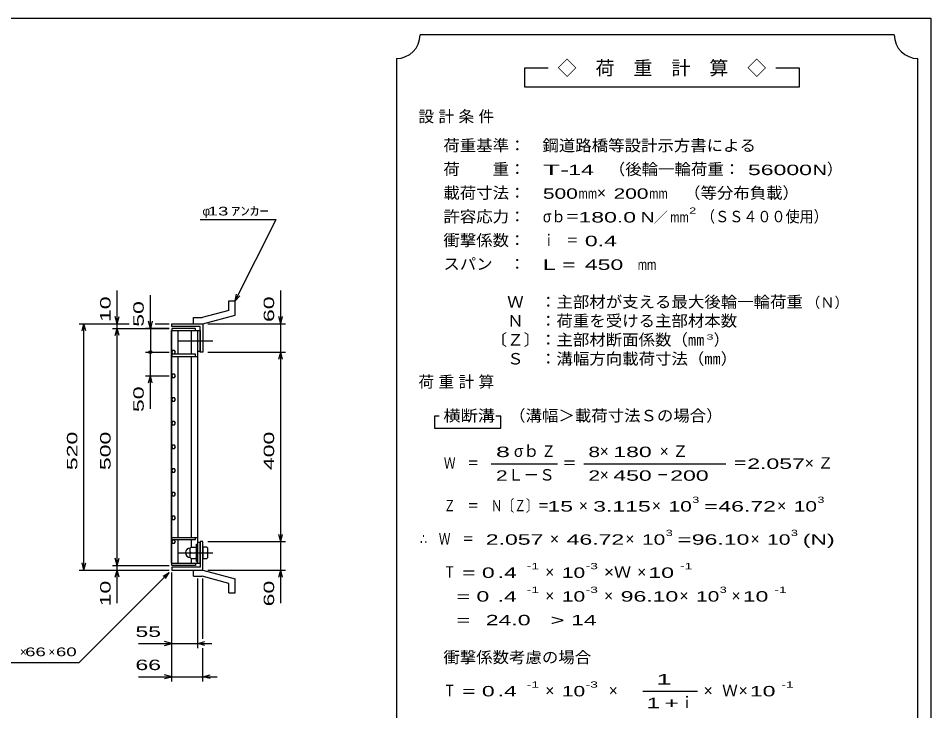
# Model space of a CAD drawing. Units: millimetres, scale not verified. Extents: x -1820 to 1731, y -1282 to 1054.
# Drawn here: x -194 to 1731, y -408 to 1054 of the extents above; entities that cross this region are included whole.
import ezdxf
from ezdxf.enums import TextEntityAlignment as Align

# ---------------------------------------------------------------- set-up
doc = ezdxf.new("R2010")
doc.units = ezdxf.units.MM
doc.header["$LTSCALE"] = 10
doc.linetypes.add('CHAIN', pattern=[18.5, 12, -1.5, 3.5, -1.5])
for name, color, linetype, lineweight in [('0_2', 150, 'Continuous', 25), ('16', 3, 'Continuous', 25), ('19', 6, 'Continuous', 25), ('22', 4, 'Continuous', 25), ('24', 2, 'Continuous', 25)]:
    doc.layers.add(name, color=color, linetype=linetype, lineweight=lineweight)
doc.styles.add('ベクトル', font='')
doc.styles.get('ベクトル').set_extended_font_data('ベクトル')

msp = doc.modelspace()

# ---------------------------------------------------------------- linework, layer by layer
at = {"layer": '0_2'}
for p, q in [((-1729, 1053.5), (1731, 1053.5)), ((1731, 1053.5), (1731, -1146.5))]:
    msp.add_line(p, q, dxfattribs=at)
at = {"layer": '16'}
for p, q in [((129.3, -96.5), (129.3, 394.5)), ((129.3, 394.5), (130, 394.5)), ((180, 399), (130, 399)), ((130, 399), (130, 394.5)), ((130, 394.5), (180, 394.5)), ((130, -96.5), (130, 394.5)), ((130, 394.5), (185, 394.5)), ((143.5, 344.5), (143.5, 394.5)), ((171.5, 344.5), (171.5, 394.5)), ((180, 394.5), (180, 399)), ((185, -96.5), (185, 394.5)), ((185, 394.5), (190, 394.5)), ((190, 394.5), (190, 350.5)), ((131.98, 352.45), (130, 348.97)), ((130, 348.97), (132.02, 345.52)), ((135.98, 352.48), (131.98, 352.45)), ((138, 349), (135.98, 352.48)), ((136.02, 345.55), (138, 349.03)), ((190, 350.5), (185, 350.5)), ((130, 344.5), (130, 340)), ((180, 344.5), (130, 344.5)), ((130, 340), (185, 340)), ((132.02, 345.52), (136.02, 345.55)), ((143.5, -42), (143.5, 340)), ((171.5, -42), (171.5, 340)), ((180, 340), (180, 344.5)), ((131.98, 302.45), (130, 298.97)), ((130, 298.97), (132.02, 295.52)), ((135.98, 302.48), (131.98, 302.45)), ((132.02, 295.52), (136.02, 295.55)), ((138, 299), (135.98, 302.48)), ((136.02, 295.55), (138, 299.03)), ((131.98, 252.45), (130, 248.97)), ((135.98, 252.48), (131.98, 252.45)), ((138, 249), (135.98, 252.48)), ((130, 248.97), (132.02, 245.52)), ((132.02, 245.52), (136.02, 245.55)), ((136.02, 245.55), (138, 249.03)), ((131.98, 202.45), (130, 198.97)), ((130, 198.97), (132.02, 195.52)), ((135.98, 202.48), (131.98, 202.45)), ((132.02, 195.52), (136.02, 195.55)), ((138, 199), (135.98, 202.48)), ((136.02, 195.55), (138, 199.03)), ((131.98, 152.45), (130, 148.97)), ((130, 148.97), (132.02, 145.52)), ((135.98, 152.48), (131.98, 152.45)), ((132.02, 145.52), (136.02, 145.55)), ((138, 149), (135.98, 152.48)), ((136.02, 145.55), (138, 149.03)), ((131.98, 102.45), (130, 98.97)), ((130, 98.97), (132.02, 95.52)), ((135.98, 102.48), (131.98, 102.45)), ((138, 99), (135.98, 102.48)), ((136.02, 95.55), (138, 99.03)), ((132.02, 95.52), (136.02, 95.55)), ((131.98, 52.45), (130, 48.97)), ((130, 48.97), (132.02, 45.52)), ((135.98, 52.48), (131.98, 52.45)), ((132.02, 45.52), (136.02, 45.55)), ((138, 49), (135.98, 52.48)), ((136.02, 45.55), (138, 49.03)), ((131.98, 2.45), (130, -1.03)), ((135.98, 2.48), (131.98, 2.45)), ((138, -1), (135.98, 2.48)), ((130, -1.03), (132.02, -4.48)), ((132.02, -4.48), (136.02, -4.45)), ((136.02, -4.45), (138, -0.97)), ((130, -46.5), (130, -42)), ((130, -42), (185, -42)), ((130, -46.5), (180, -46.5)), ((131.98, -47.55), (130, -51.03)), ((130, -51.03), (132.02, -54.48)), ((135.98, -47.52), (131.98, -47.55)), ((132.02, -54.48), (136.02, -54.45)), ((138, -51), (135.98, -47.52)), ((136.02, -54.45), (138, -50.97)), ((143.5, -96.5), (143.5, -46.5)), ((171.5, -61.5), (171.5, -46.5)), ((180, -46.5), (180, -42)), ((182, -93), (182, -56)), ((182, -56), (185, -56)), ((190, -52.5), (185, -52.5)), ((185, -93), (185, -56)), ((190, -96.5), (190, -52.5)), ((171, -62.5), (169, -64.5)), ((169, -84.5), (169, -64.5)), ((171, -74.5), (169, -72.5)), ((171, -74.5), (169, -76.5)), ((171, -62.5), (180, -62.5)), ((171, -74.5), (180, -74.5)), ((182, -64.5), (180, -62.5)), ((180, -74.5), (182, -72.5)), ((182, -76.5), (180, -74.5)), ((169, -84.5), (171, -86.5)), ((171, -86.5), (180, -86.5)), ((171.5, -96.5), (171.5, -87.5)), ((180, -86.5), (182, -84.5)), ((182, -93), (185, -93)), ((129.3, -96.5), (130, -96.5)), ((130, -96.5), (180, -96.5)), ((130, -101), (130, -96.5)), ((130, -96.5), (185, -96.5)), ((180, -101), (130, -101)), ((180, -96.5), (180, -101)), ((185, -96.5), (190, -96.5))]:
    msp.add_line(p, q, dxfattribs=at)
at = {"layer": '16', "linetype": 'CHAIN'}
for p, q in [((142, 372.5), (217, 372.5)), ((142, -74.5), (217, -74.5))]:
    msp.add_line(p, q, dxfattribs=at)
at = {"layer": '16'}
msp.add_arc((169, -74.5), 10, 90, 270, dxfattribs=at)
at = {"layer": '19'}
for p, q in [((250.61, 457.12), (263.61, 457.12)), ((250.61, 437.1), (250.61, 457.12)), ((263.61, 427.12), (263.61, 457.12)), ((250.61, 437.1), (194.28, 422.01)), ((196, 409), (263.61, 427.12)), ((130, 403), (130, 409)), ((130, 409), (196, 409)), ((175.99, 422.01), (194.28, 422.01)), ((175.99, 409.01), (175.99, 422.01)), ((176, 409), (196, 409)), ((196, 409), (196, 349)), ((190, 403), (130, 403)), ((190, 349), (190, 403)), ((196, 349), (190, 349)), ((196, -51), (190, -51)), ((190, -51), (190, -105)), ((196, -111), (196, -51)), ((204, -62.5), (196, -62.5)), ((196, -62.5), (196, -86.5)), ((196, -74.5), (204, -74.5)), ((206, -64.5), (204, -62.5)), ((206, -72.5), (204, -74.5)), ((204, -74.5), (206, -76.5)), ((206, -84.5), (206, -64.5)), ((196, -86.5), (204, -86.5)), ((204, -86.5), (206, -84.5)), ((130, -105), (130, -111)), ((190, -105), (130, -105)), ((130, -111), (196, -111)), ((175.99, -124.01), (175.99, -111.01)), ((176, -111), (196, -111)), ((196, -111), (263.61, -129.12)), ((175.99, -124.01), (194.28, -124.01)), ((250.61, -139.1), (194.28, -124.01)), ((263.61, -159.12), (263.61, -129.12)), ((250.61, -159.12), (250.61, -139.1)), ((250.61, -159.12), (263.61, -159.12))]:
    msp.add_line(p, q, dxfattribs=at)
at = {"layer": '22'}
for p, q in [((190, 629), (350, 629)), ((264, 457), (350, 629)), ((15, 409), (15, 479)), ((85, 399), (85, 469)), ((264, 457), (267, 471.6)), ((264, 457), (274, 468)), ((360, 409), (360, 479)), ((15, 409), (11, 424)), ((15, 409), (19, 424)), ((360, 409), (356, 424)), ((360, 409), (364, 424)), ((-65, 409), (40, 409)), ((-59, 394), (-55, 409)), ((-51, 394), (-55, 409)), ((-55, -111), (-55, 409)), ((5, 409), (40, 409)), ((15, 399), (15, 409)), ((85, 399), (81, 414)), ((89, 414), (85, 399)), ((95, 409), (125, 409)), ((95, 409), (125, 409)), ((206, 409), (370, 409)), ((360, 349), (360, 409)), ((5, 399), (125, 399)), ((11, 384), (15, 399)), ((19, 384), (15, 399)), ((15, -101), (15, 399)), ((125, 399), (75, 399)), ((85, 399), (85, 349)), ((75, 349), (125, 349)), ((85, 299), (85, 349)), ((206, 349), (370, 349)), ((356, 334), (360, 349)), ((364, 334), (360, 349)), ((360, -51), (360, 349)), ((75, 299), (125, 299)), ((81, 284), (85, 299)), ((89, 284), (85, 299)), ((85, 229), (85, 299)), ((360, -51), (356, -36)), ((360, -51), (364, -36)), ((206, -51), (370, -51)), ((360, -111), (360, -51)), ((-55, -111), (-59, -96)), ((-55, -111), (-51, -96)), ((15, -101), (11, -86)), ((15, -101), (19, -86)), ((-65, -111), (125, -111)), ((5, -101), (125, -101)), ((5, -111), (125, -111)), ((11, -126), (15, -111)), ((15, -111), (15, -101)), ((19, -126), (15, -111)), ((15, -181), (15, -111)), ((206, -111), (370, -111)), ((356, -126), (360, -111)), ((364, -126), (360, -111)), ((360, -181), (360, -111)), ((-65, -306), (125, -116)), ((112, -124), (125, -116)), ((117, -129), (125, -116)), ((130, -276), (130, -116)), ((130, -346), (130, -116)), ((185, -276), (185, -129)), ((196, -256), (196, -129)), ((60, -266), (130, -266)), ((130, -266), (115, -262)), ((115, -270), (130, -266)), ((130, -266), (185, -266)), ((185, -266), (200, -262)), ((200, -270), (185, -266)), ((185, -266), (215, -266)), ((196, -346), (196, -276)), ((-265, -306), (-65, -306)), ((60, -336), (130, -336)), ((130, -336), (115, -332)), ((115, -340), (130, -336)), ((130, -336), (196, -336)), ((196, -336), (211, -332)), ((211, -340), (196, -336)), ((196, -336), (226, -336))]:
    msp.add_line(p, q, dxfattribs=at)
msp.add_circle((85, 349), 3, dxfattribs=at)
at = {"layer": '24', "color": 4}
for p, q in [((1654, 1018.5), (654, 1018.5)), ((604, 968.5), (604, -581.5)), ((1704, -581.5), (1704, 968.5)), ((924, 948.5), (874, 948.5)), ((874, 948.5), (874, 908.5)), ((1454, 948.5), (1404, 948.5)), ((1454, 908.5), (1454, 948.5)), ((874, 908.5), (1454, 908.5)), ((694, 213.5), (684, 213.5)), ((684, 213.5), (684, 188.5)), ((824, 213.5), (814, 213.5)), ((824, 188.5), (824, 213.5)), ((684, 188.5), (824, 188.5)), ((804, 113.5), (944, 113.5)), ((999, 113.5), (1299, 113.5)), ((1124, -366.5), (1239, -366.5))]:
    msp.add_line(p, q, dxfattribs=at)
for centre, start, end in [((604, 1018.5), 270, 0), ((1704, 1018.5), 180, 270)]:
    msp.add_arc(centre, 50, start, end, dxfattribs=at)

# ---------------------------------------------------------------- texts
at = {"layer": '22', "color": 2, "style": 'ベクトル'}
for s, height, width, p in [(' 13 ', 18.33, 1.6, (195, 646.5)), ('ｱﾝｶｰ', 18.33, 1.6, (255, 646.5)), (' 55 ', 21.99, 1.65, (40, -241)), (' 66 ', 18.33, 1.6, (-190, -283.5)), (' 60 ', 18.33, 1.6, (-125, -283.5)), (' 66 ', 21.99, 1.65, (40, -311))]:
    msp.add_text(s, height=height, dxfattribs=dict(at, width=width)).set_placement(p, align=Align.MIDDLE_LEFT)
for s, p in [('φ', (195, 646.5)), ('×', (-190, -283.5)), ('×', (-130, -283.5))]:
    msp.add_text(s, height=18.33, dxfattribs=at).set_placement(p, align=Align.MIDDLE_LEFT)
at = {"layer": '22', "color": 2, "style": 'ベクトル', "width": 1.65}
for s, p in [(' 10 ', (-10, 399)), (' 60 ', (335, 399)), (' 50 ', (60, 389)), (' 50 ', (60, 209)), (' 520 ', (-80, 86.5)), (' 500 ', (-10, 86.5)), (' 400 ', (335, 86.5)), (' 10 ', (-10, -201)), (' 60 ', (335, -201))]:
    msp.add_text(s, height=21.99, rotation=90, dxfattribs=at).set_placement(p, align=Align.MIDDLE_LEFT)
at = {"layer": '24', "style": 'ベクトル'}
for s, height, p in [('◇\u3000荷\u3000重\u3000計\u3000算\u3000◇', 29.33, (944, 948.5)), ('）', 24.19, (1512, 735)), ('×', 24.19, (1027, 685)), ('／', 21.99, (1146.5, 633.5)), ('（Ｎ）', 21.99, (1468, 453.5)), ('）', 24.19, (1273, 375)), ('σｂ', 24.19, (852, 140)), ('×', 24.19, (1033, 140)), ('Ｌ－Ｓ', 24.19, (839, 90)), ('×', 24.19, (1033, 90)), ('×', 24.19, (989, 25)), ('×', 24.19, (1143, 25)), ('×', 24.19, (1407, 25)), ('×', 24.19, (928, -45)), ('×', 24.19, (1087, -45)), ('×', 24.19, (1351, -45)), ('×', 24.19, (918, -115)), ('×', 24.19, (1112, -115)), ('×', 24.19, (918, -165)), ('×', 24.19, (1042, -165)), ('×', 24.19, (1201, -165)), ('×', 24.19, (1311, -165)), ('×', 24.19, (918, -365)), ('×', 24.19, (1052, -365)), ('×', 24.19, (1252, -365)), ('Ｗ', 24.19, (1291, -365)), ('×', 24.19, (1326, -365)), ('ｉ', 24.19, (1200.5, -390))]:
    msp.add_text(s, height=height, dxfattribs=at).set_placement(p, align=Align.MIDDLE_LEFT)
for s, height, width, p in [('荷重基準：\u3000', 24.19, 1.05, (703, 785)), ('鋼道路橋等設計示方書による', 24.19, 1.05, (912, 785)), ('荷\u3000\u3000重：\u3000', 24.19, 1.05, (703, 735)), ('（後輪一輪荷重：', 24.19, 1.05, (1052, 735)), ('T-', 21.99, 2, (913, 733.5)), (' 14 ', 21.99, 1.65, (953, 733.5)), (' 56000', 21.99, 1.65, (1332, 733.5)), ('N', 21.99, 1.4, (1482, 733.5)), ('載荷寸法：\u3000', 24.19, 1.05, (703, 685)), ('500', 21.99, 1.5, (913, 683.5)), ('200', 21.99, 1.5, (1062, 683.5)), ('\u3000（等分布負載）', 24.19, 1.05, (1176, 685)), ('mm', 21.99, 0.8, (988, 683.5)), ('mm', 21.99, 0.8, (1137, 683.5)), ('許容応力：\u3000', 24.19, 1.05, (703, 635)), ('σｂ＝', 24.19, 0.9, (913, 635)), ('180.0', 21.99, 1.65, (988, 633.5)), ('N', 21.99, 1.4, (1119, 633.5)), ('mm', 21.99, 0.8, (1181.5, 633.5)), ('2', 13.2, 1.5, (1221.5, 647.5)), ('（ＳＳ４００使用）', 24.19, 0.9, (1246.5, 635)), ('衝撃係数：\u3000', 24.19, 1.05, (703, 585)), ('ｉ\u3000＝', 24.19, 0.75, (913, 585)), (' 0.4', 21.99, 1.65, (988, 583.5)), ('スパン\u3000：\u3000', 24.19, 1.05, (703, 535)), ('L =', 21.99, 1.65, (913, 533.5)), (' 450 ', 21.99, 1.65, (988, 533.5)), ('mm', 21.99, 0.8, (1113, 533.5)), ('\u3000Ｗ\u3000：主部材が支える最大後輪一輪荷重', 24.19, 1.05, (803, 455)), ('\u3000Ｎ\u3000：荷重を受ける主部材本数', 24.19, 1.05, (803, 415)), ('〔Ｚ〕：主部材断面係数（㎜', 24.19, 1.05, (803, 375)), ('3', 11, 1.8, (1258, 381)), ('\u3000Ｓ\u3000：溝幅方向載荷寸法（㎜）', 24.19, 1.05, (803, 335)), ('\u3000（溝幅＞載荷寸法Ｓの場合）', 24.19, 1.05, (807, 215)), ('横断溝', 24.19, 1.1, (703, 215)), ('8', 21.99, 1.8, (814, 138.5)), ('Ｚ', 24.19, 0.9, (910, 140)), ('8', 21.99, 1.5, (1009, 138.5)), (' 180 ', 21.99, 1.65, (1048, 138.5)), ('Ｗ\u3000＝', 24.19, 0.75, (704, 115)), ('＝', 24.19, 0.9, (954, 115)), ('＝', 24.19, 0.9, (1314, 115)), ('2.057', 21.99, 1.65, (1344, 113.5)), ('2', 21.99, 1.5, (814, 88.5)), ('2', 21.99, 1.5, (1009, 88.5)), (' 450 ', 21.99, 1.65, (1048, 88.5)), (' 200 ', 21.99, 1.65, (1168, 88.5)), ('－', 24.19, 0.75, (1153, 90)), ('Ｚ\u3000＝\u3000Ｎ〔Ｚ〕＝', 24.19, 0.75, (704, 25)), ('3', 13.2, 1.5, (1228, 37.5)), ('3', 13.2, 1.5, (1492, 37.5)), (' 15 ', 21.99, 1.65, (909, 23.5)), ('3.115', 21.99, 1.65, (1019, 23.5)), ('10', 21.99, 1.5, (1178, 23.5)), ('=', 21.99, 1.7, (1253, 23.5)), ('46.72', 21.99, 1.65, (1283, 23.5)), ('10', 21.99, 1.5, (1442, 23.5)), ('∴\u3000Ｗ\u3000＝', 24.19, 0.75, (654, -45)), (' 2.057', 21.99, 1.65, (779, -46.5)), ('46.72', 21.99, 1.65, (963, -46.5)), ('10', 21.99, 1.5, (1122, -46.5)), ('3', 13.2, 1.5, (1172, -32.5)), ('96.10', 21.99, 1.65, (1227, -46.5)), ('10', 21.99, 1.5, (1386, -46.5)), ('3', 13.2, 1.5, (1436, -32.5)), ('(N)', 21.99, 1.65, (1461, -46.5)), ('=', 21.99, 1.7, (1197, -46.5)), ('-1', 13.2, 1.65, (879, -102.5)), ('-3', 13.2, 1.65, (1003, -102.5)), ('-1', 13.2, 1.65, (1202, -102.5)), ('Ｔ', 24.19, 0.75, (704, -115)), (' = 0', 21.99, 1.65, (729, -116.5)), (' .4 ', 21.99, 1.65, (804, -116.5)), ('10', 21.99, 1.5, (953, -116.5)), ('×Ｗ', 24.19, 1.1, (1042, -115)), (' 10 ', 21.99, 1.65, (1122, -116.5)), ('-1', 13.2, 1.65, (879, -152.5)), ('-3', 13.2, 1.65, (1003, -152.5)), ('3', 13.2, 1.5, (1286, -152.5)), ('-1', 13.2, 1.65, (1401, -152.5)), ('  = 0', 21.99, 1.65, (704, -166.5)), (' .4 ', 21.99, 1.65, (804, -166.5)), ('10', 21.99, 1.5, (953, -166.5)), ('96.10', 21.99, 1.65, (1077, -166.5)), ('10', 21.99, 1.5, (1236, -166.5)), (' 10 ', 21.99, 1.65, (1321, -166.5)), (' 24.0', 21.99, 1.65, (779, -216.5)), ('>', 21.99, 1.7, (929, -216.5)), (' 14 ', 21.99, 1.65, (959, -216.5)), ('  =', 21.99, 1.65, (704, -216.5)), ('衝撃係数考慮の場合', 24.19, 1.05, (703, -295)), ('-1', 13.2, 1.65, (879, -352.5)), ('-3', 13.2, 1.65, (1003, -352.5)), ('-1', 13.2, 1.65, (1416, -352.5)), ('Ｔ', 24.19, 0.75, (704, -365)), (' = 0', 21.99, 1.65, (729, -366.5)), (' .4 ', 21.99, 1.65, (804, -366.5)), ('10', 21.99, 1.5, (953, -366.5)), (' 10 ', 21.99, 1.65, (1336, -366.5))]:
    msp.add_text(s, height=height, dxfattribs=dict(at, width=width)).set_placement(p, align=Align.MIDDLE_LEFT)
at = {"layer": '24', "attachment_point": 4, "style": 'ベクトル'}
for s, insert, char_height in [('\\T1.28;設計条件', (650.5, 845), 24.19), ('\\T1.28;荷重計算', (650.5, 285), 24.19), ('\\T1.42;×Ｚ', (1159.5, 140), 24.19), ('\\T1.42;×Ｚ', (1465.5, 115), 24.19), ('\\T1.25;\\W2;\\~1\\~', (1131.5, -341.5), 21.99), ('\\T1.33;\\W1.75;1+', (1131.5, -391.5), 21.99)]:
    msp.add_mtext(s, dxfattribs=dict(at, insert=insert, char_height=char_height))

doc.saveas('drawing.dxf')
